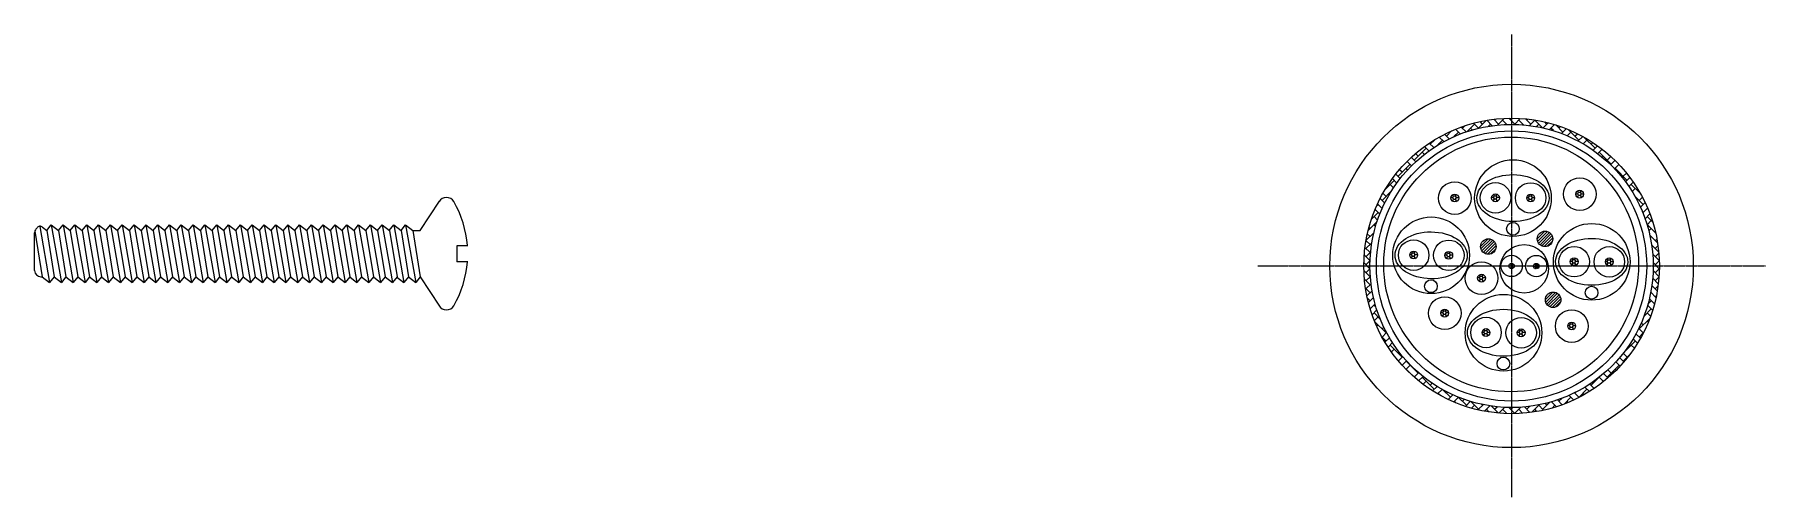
# Model space of a CAD drawing. Header units: millimetres. Extents: x 4147 to 30367, y 7281 to 12368.
# Drawn here: x 4147 to 18776, y 7281 to 11194 of the extents above; entities that cross this region are included whole.
import ezdxf

# ---------------------------------------------------------------- set-up
doc = ezdxf.new("R2010")
doc.units = ezdxf.units.MM
doc.linetypes.add('CENTERX2', pattern=[20.32, 12.7, -2.54, 2.54, -2.54])
doc.layers.add('CENTRE', color=1, linetype='CENTERX2', lineweight=18)

# ---------------------------------------------------------------- blocks, each defined once
blk = doc.blocks.new('Connector')
at = {"lineweight": 9}
h = blk.add_hatch(dxfattribs=at)
h.set_pattern_fill('AR-HBONE', color=256, scale=0.472781, style=0)
h.set_pattern_definition([(45, (-253199.15, 34994.48), (5e-15, 67.931083), [144.103588, -48.03453]), (135, (-253165.185, 35028.446), (5e-15, 67.931083), [144.103588, -48.03453])])
edge = h.paths.add_edge_path()
edge.add_arc((0, 0), 1249, 0, 360)
edge = h.paths.add_edge_path(flags=17)
edge.add_arc((0, 0), 1197, 0, 360)
h = blk.add_hatch(dxfattribs=at)
h.set_pattern_fill('HONEY', color=256, scale=4.97664, style=0)
h.set_pattern_definition([(0, (-15476.257, -5741.842), (23.701248, 13.683919), [15.800832, -31.601664]), (120, (-15476.257, -5741.842), (-23.701245, 13.683924), [15.800832, -31.601664]), (60, (-15476.257, -5741.842), (3e-06, 27.367842), [-31.601664, 15.800832])])
h.paths.add_polyline_path([(-447, 574, 1), (-513, 574, 1)])
h = blk.add_hatch(dxfattribs=at)
h.set_pattern_fill('HONEY', color=256, scale=4.97664, style=0)
h.set_pattern_definition([(0, (-15131.512, -5740.018), (23.701248, 13.683919), [15.800832, -31.601664]), (120, (-15131.512, -5740.018), (-23.701245, 13.683924), [15.800832, -31.601664]), (60, (-15131.512, -5740.018), (3e-06, 27.367842), [-31.601664, 15.800832])])
h.paths.add_polyline_path([(-103, 576, 1), (-169, 576, 1)])
h = blk.add_hatch(dxfattribs=at)
h.set_pattern_fill('HONEY', color=256, scale=4.97664, style=0)
h.set_pattern_definition([(0, (-14834.431, -5741.769), (23.701248, 13.683919), [15.800832, -31.601664]), (120, (-14834.431, -5741.769), (-23.701245, 13.683924), [15.800832, -31.601664]), (60, (-14834.431, -5741.769), (3e-06, 27.367842), [-31.601664, 15.800832])])
h.paths.add_polyline_path([(194, 575, 1), (129, 575, 1)])
h = blk.add_hatch(dxfattribs=at)
h.set_pattern_fill('HONEY', color=256, scale=4.97664, style=0)
h.set_pattern_definition([(0, (-14419.936, -5709.442), (23.701248, 13.683919), [15.800832, -31.601664]), (120, (-14419.936, -5709.442), (-23.701245, 13.683924), [15.800832, -31.601664]), (60, (-14419.936, -5709.442), (3e-06, 27.367842), [-31.601664, 15.800832])])
h.paths.add_polyline_path([(609, 607, 1), (543, 607, 1)])
h = blk.add_hatch(dxfattribs=at)
h.set_pattern_fill('JIS_WOOD', color=256, scale=24.8832, style=0)
h.set_pattern_definition([(45, (-266525.421, 36836.296), (-12.4416, 12.4416), [])])
h.paths.add_polyline_path([(218, 229, 1), (349, 229, 1)])
h = blk.add_hatch(dxfattribs=at)
h.set_pattern_fill('JIS_WOOD', color=256, scale=24.8832, style=0)
h.set_pattern_definition([(45, (-267004.912, 36771.346), (-12.4416, 12.4416), [])])
h.paths.add_polyline_path([(-262, 164, 1), (-131, 164, 1)])
h = blk.add_hatch(dxfattribs=at)
h.set_pattern_fill('HONEY', color=256, scale=4.97664, style=0)
h.set_pattern_definition([(0, (-15824.246, -6224.55), (23.701248, 13.683919), [15.800832, -31.601664]), (120, (-15824.246, -6224.55), (-23.701245, 13.683924), [15.800832, -31.601664]), (60, (-15824.246, -6224.55), (3e-06, 27.367842), [-31.601664, 15.800832])])
h.paths.add_polyline_path([(-795, 92, 1), (-861, 92, 1)])
h = blk.add_hatch(dxfattribs=at)
h.set_pattern_fill('HONEY', color=256, scale=4.97664, style=0)
h.set_pattern_definition([(0, (-15527.165, -6226.302), (23.701248, 13.683919), [15.800832, -31.601664]), (120, (-15527.165, -6226.302), (-23.701245, 13.683924), [15.800832, -31.601664]), (60, (-15527.165, -6226.302), (3e-06, 27.367842), [-31.601664, 15.800832])])
h.paths.add_polyline_path([(-498, 90, 1), (-564, 90, 1)])
h = blk.add_hatch(dxfattribs=at)
h.set_pattern_fill('HONEY', color=256, scale=3.483648, style=0)
h.set_pattern_definition([(0, (-10497.11, -4421.419), (16.590874, 9.578743), [11.060582, -22.121165]), (120, (-10497.11, -4421.419), (-16.590872, 9.5787465), [11.060582, -22.121165]), (60, (-10497.11, -4421.419), (2e-06, 19.1574895), [-22.121165, 11.060582])])
h.paths.add_polyline_path([(23, 0, 1), (-23, 0, 1)])
h = blk.add_hatch(dxfattribs=at)
h.set_pattern_fill('HONEY', color=256, scale=3.483648, style=0)
h.set_pattern_definition([(0, (-10289.153, -4422.645), (16.590874, 9.578743), [11.060582, -22.121165]), (120, (-10289.153, -4422.645), (-16.590872, 9.5787465), [11.060582, -22.121165]), (60, (-10289.153, -4422.645), (2e-06, 19.1574895), [-22.121165, 11.060582])])
h.paths.add_polyline_path([(231, -1, 1), (185, -1, 1)])
h = blk.add_hatch(dxfattribs=at)
h.set_pattern_fill('HONEY', color=256, scale=4.97664, style=0)
h.set_pattern_definition([(0, (-14466.487, -6279.926), (23.701248, 13.683919), [15.800832, -31.601664]), (120, (-14466.487, -6279.926), (-23.701245, 13.683924), [15.800832, -31.601664]), (60, (-14466.487, -6279.926), (3e-06, 27.367842), [-31.601664, 15.800832])])
h.paths.add_polyline_path([(562, 36, 1), (496, 36, 1)])
h = blk.add_hatch(dxfattribs=at)
h.set_pattern_fill('HONEY', color=256, scale=4.97664, style=0)
h.set_pattern_definition([(0, (-14169.406, -6281.677), (23.701248, 13.683919), [15.800832, -31.601664]), (120, (-14169.406, -6281.677), (-23.701245, 13.683924), [15.800832, -31.601664]), (60, (-14169.406, -6281.677), (3e-06, 27.367842), [-31.601664, 15.800832])])
h.paths.add_polyline_path([(859, 35, 1), (794, 35, 1)])
h = blk.add_hatch(dxfattribs=at)
h.set_pattern_fill('HONEY', color=256, scale=4.97664, style=0)
h.set_pattern_definition([(0, (-15250.12, -6419.229), (23.701248, 13.683919), [15.800832, -31.601664]), (120, (-15250.12, -6419.229), (-23.701245, 13.683924), [15.800832, -31.601664]), (60, (-15250.12, -6419.229), (3e-06, 27.367842), [-31.601664, 15.800832])])
h.paths.add_polyline_path([(-221, -103, 1), (-287, -103, 1)])
h = blk.add_hatch(dxfattribs=at)
h.set_pattern_fill('JIS_WOOD', color=256, scale=24.8832, style=0)
h.set_pattern_definition([(45, (-266457.265, 36322.026), (-12.4416, 12.4416), [])])
h.paths.add_polyline_path([(286, -286, 1), (417, -286, 1)])
h = blk.add_hatch(dxfattribs=at)
h.set_pattern_fill('HONEY', color=256, scale=4.97664, style=0)
h.set_pattern_definition([(0, (-15560.383, -6715.094), (23.701248, 13.683919), [15.800832, -31.601664]), (120, (-15560.383, -6715.094), (-23.701245, 13.683924), [15.800832, -31.601664]), (60, (-15560.383, -6715.094), (3e-06, 27.367842), [-31.601664, 15.800832])])
h.paths.add_polyline_path([(-532, -399, 1), (-597, -399, 1)])
h = blk.add_hatch(dxfattribs=at)
h.set_pattern_fill('HONEY', color=256, scale=4.97664, style=0)
h.set_pattern_definition([(0, (-15211.948, -6879.257), (23.701248, 13.683919), [15.800832, -31.601664]), (120, (-15211.948, -6879.257), (-23.701245, 13.683924), [15.800832, -31.601664]), (60, (-15211.948, -6879.257), (3e-06, 27.367842), [-31.601664, 15.800832])])
h.paths.add_polyline_path([(-183, -563, 1), (-249, -563, 1)])
h = blk.add_hatch(dxfattribs=at)
h.set_pattern_fill('HONEY', color=256, scale=4.97664, style=0)
h.set_pattern_definition([(0, (-14914.867, -6881.008), (23.701248, 13.683919), [15.800832, -31.601664]), (120, (-14914.867, -6881.008), (-23.701245, 13.683924), [15.800832, -31.601664]), (60, (-14914.867, -6881.008), (3e-06, 27.367842), [-31.601664, 15.800832])])
h.paths.add_polyline_path([(114, -565, 1), (48, -565, 1)])
h = blk.add_hatch(dxfattribs=at)
h.set_pattern_fill('HONEY', color=256, scale=4.97664, style=0)
h.set_pattern_definition([(0, (-14488.038, -6824.059), (23.701248, 13.683919), [15.800832, -31.601664]), (120, (-14488.038, -6824.059), (-23.701245, 13.683924), [15.800832, -31.601664]), (60, (-14488.038, -6824.059), (3e-06, 27.367842), [-31.601664, 15.800832])])
h.paths.add_polyline_path([(541, -508, 1), (475, -508, 1)])
for centre, radius in [((0, 0), 1536), ((0, 0), 1249), ((0, 0), 1197), ((0, 0), 1142), ((-4, 13), 1077), ((12, 574), 324), ((576, 607), 138), ((-480, 574), 138), ((-480, 574), 32.9), ((-136, 576), 129), ((-136, 576), 32.9), ((161, 575), 129), ((161, 575), 32.9), ((576, 607), 32.9), ((-680, 90), 324), ((11, 314), 53.9), ((283, 229), 65.4), ((677, 35), 324), ((-828, 92), 129), ((-531, 90), 129), ((-196, 164), 65.4), ((106, -24), 205), ((529, 36), 129), ((826, 35), 129), ((-828, 92), 32.9), ((-531, 90), 32.9), ((-254, -103), 138), ((0, 0), 90.2), ((0, 0), 23), ((208, -1), 90.2), ((208, -1), 23), ((529, 36), 32.9), ((826, 35), 32.9), ((-682, -171), 53.9), ((-254, -103), 32.9), ((-565, -399), 138), ((-68, -565), 324), ((351, -286), 65.4), ((676, -226), 53.9), ((-565, -399), 32.9), ((-216, -563), 129), ((81, -565), 129), ((508, -508), 138), ((-216, -563), 32.9), ((81, -565), 32.9), ((508, -508), 32.9), ((-69, -825), 53.9)]:
    blk.add_circle(centre, radius, dxfattribs=at)
for centre in [(12, 574), (-680, 90), (677, 35), (-68, -565)]:
    blk.add_ellipse(centre, major_axis=(-305, 2), ratio=0.650297, dxfattribs=at)
at = {"layer": 'CENTRE', "lineweight": 9}
for p, q in [((0, 1956), (0, -1956)), ((-2146, 0), (2146, 0))]:
    blk.add_line(p, q, dxfattribs=at)
blk = doc.blocks.new('Screw')
at = {"linetype": 'Continuous', "lineweight": 9}
for p, q in [((3258, 179), (3421, 428)), ((0, -159), (0, 159)), ((2, 174), (65, -211)), ((11, 191), (21, 203)), ((43, 215), (126, -261)), ((66, 208), (102, 179)), ((102, 179), (140, 229)), ((102, 179), (165, -211)), ((102, 179), (165, -211)), ((140, 229), (226, -261)), ((140, 229), (201, 179)), ((201, 179), (240, 229)), ((201, 179), (265, -211)), ((201, 179), (265, -211)), ((240, 229), (326, -261)), ((240, 229), (301, 179)), ((301, 179), (340, 229)), ((301, 179), (365, -211)), ((301, 179), (365, -211)), ((340, 229), (426, -261)), ((340, 229), (401, 179)), ((401, 179), (440, 229)), ((401, 179), (465, -211)), ((401, 179), (465, -211)), ((440, 229), (526, -261)), ((440, 229), (501, 179)), ((501, 179), (540, 229)), ((501, 179), (564, -211)), ((540, 229), (601, 179)), ((540, 229), (625, -261)), ((601, 179), (640, 229)), ((601, 179), (664, -211)), ((601, 179), (664, -211)), ((640, 229), (701, 179)), ((640, 229), (725, -261)), ((701, 179), (740, 229)), ((701, 179), (764, -211)), ((701, 179), (764, -211)), ((740, 229), (801, 179)), ((740, 229), (825, -261)), ((801, 179), (840, 229)), ((801, 179), (864, -211)), ((801, 179), (864, -211)), ((840, 229), (901, 179)), ((840, 229), (925, -261)), ((940, 229), (901, 179)), ((901, 179), (964, -211)), ((940, 229), (1025, -261)), ((940, 229), (1001, 179)), ((1001, 179), (1040, 229)), ((1001, 179), (1064, -211)), ((1001, 179), (1064, -211)), ((1040, 229), (1125, -261)), ((1040, 229), (1101, 179)), ((1101, 179), (1140, 229)), ((1101, 179), (1164, -211)), ((1101, 179), (1164, -211)), ((1140, 229), (1225, -261)), ((1140, 229), (1201, 179)), ((1201, 179), (1240, 229)), ((1201, 179), (1264, -211)), ((1201, 179), (1264, -211)), ((1240, 229), (1325, -261)), ((1240, 229), (1301, 179)), ((1301, 179), (1340, 229)), ((1301, 179), (1364, -211)), ((1301, 179), (1364, -211)), ((1340, 229), (1425, -261)), ((1340, 229), (1401, 179)), ((1401, 179), (1439, 229)), ((1401, 179), (1464, -211)), ((1401, 179), (1464, -211)), ((1439, 229), (1525, -261)), ((1439, 229), (1500, 179)), ((1500, 179), (1539, 229)), ((1500, 179), (1564, -211)), ((1500, 179), (1564, -211)), ((1539, 229), (1625, -261)), ((1539, 229), (1600, 179)), ((1600, 179), (1639, 229)), ((1600, 179), (1664, -211)), ((1600, 179), (1664, -211)), ((1639, 229), (1725, -261)), ((1639, 229), (1700, 179)), ((1700, 179), (1739, 229)), ((1700, 179), (1764, -211)), ((1739, 229), (1800, 179)), ((1739, 229), (1825, -261)), ((1800, 179), (1839, 229)), ((1800, 179), (1863, -211)), ((1800, 179), (1863, -211)), ((1839, 229), (1900, 179)), ((1839, 229), (1925, -261)), ((1900, 179), (1939, 229)), ((1900, 179), (1963, -211)), ((1900, 179), (1963, -211)), ((1939, 229), (2000, 179)), ((1939, 229), (2024, -261)), ((2000, 179), (2039, 229)), ((2000, 179), (2063, -211)), ((2000, 179), (2063, -211)), ((2039, 229), (2100, 179)), ((2039, 229), (2124, -261)), ((2139, 229), (2100, 179)), ((2100, 179), (2163, -211)), ((2139, 229), (2224, -261)), ((2139, 229), (2200, 179)), ((2200, 179), (2239, 229)), ((2200, 179), (2263, -211)), ((2200, 179), (2263, -211)), ((2239, 229), (2324, -261)), ((2239, 229), (2300, 179)), ((2300, 179), (2339, 229)), ((2300, 179), (2363, -211)), ((2300, 179), (2363, -211)), ((2339, 229), (2424, -261)), ((2339, 229), (2400, 179)), ((2400, 179), (2439, 229)), ((2400, 179), (2463, -211)), ((2400, 179), (2463, -211)), ((2439, 229), (2500, 179)), ((2439, 229), (2524, -261)), ((2500, 179), (2539, 229)), ((2500, 179), (2563, -211)), ((2500, 179), (2563, -211)), ((2500, 179), (2563, -211)), ((2539, 229), (2624, -261)), ((2539, 229), (2600, 179)), ((2600, 179), (2639, 229)), ((2600, 179), (2663, -211)), ((2639, 229), (2700, 179)), ((2639, 229), (2724, -261)), ((2700, 179), (2738, 229)), ((2700, 179), (2763, -211)), ((2738, 229), (2800, 179)), ((2738, 229), (2824, -261)), ((2800, 179), (2838, 229)), ((2800, 179), (2863, -211)), ((2838, 229), (2924, -261)), ((2838, 229), (2899, 179)), ((2899, 179), (2938, 229)), ((2899, 179), (2963, -211)), ((2938, 229), (3024, -261)), ((2938, 229), (2999, 179)), ((2997, 179), (3036, 229)), ((2999, 179), (3063, -211)), ((3036, 229), (3121, -261)), ((3036, 229), (3097, 179)), ((3097, 179), (3136, 229)), ((3097, 179), (3160, -211)), ((3136, 229), (3221, -261)), ((3136, 229), (3197, 179)), ((3197, 179), (3258, 179)), ((3197, 179), (3260, -211)), ((3570, 51), (3570, -84)), ((3661, 51), (3570, 51)), ((3661, -84), (3570, -84)), ((53, -211), (65, -211)), ((65, -211), (126, -261)), ((165, -211), (126, -261)), ((165, -211), (226, -261)), ((265, -211), (226, -261)), ((265, -211), (326, -261)), ((365, -211), (326, -261)), ((365, -211), (426, -261)), ((465, -211), (426, -261)), ((465, -211), (526, -261)), ((564, -211), (526, -261)), ((564, -211), (625, -261)), ((664, -211), (625, -261)), ((664, -211), (725, -261)), ((764, -211), (725, -261)), ((764, -211), (825, -261)), ((864, -211), (825, -261)), ((864, -211), (925, -261)), ((964, -211), (925, -261)), ((964, -211), (1025, -261)), ((1064, -211), (1025, -261)), ((1064, -211), (1125, -261)), ((1164, -211), (1125, -261)), ((1164, -211), (1225, -261)), ((1264, -211), (1225, -261)), ((1264, -211), (1325, -261)), ((1364, -211), (1325, -261)), ((1364, -211), (1425, -261)), ((1464, -211), (1425, -261)), ((1464, -211), (1525, -261)), ((1564, -211), (1525, -261)), ((1564, -211), (1625, -261)), ((1664, -211), (1625, -261)), ((1664, -211), (1725, -261)), ((1764, -211), (1725, -261)), ((1764, -211), (1825, -261)), ((1863, -211), (1825, -261)), ((1863, -211), (1925, -261)), ((1963, -211), (1925, -261)), ((1963, -211), (2024, -261)), ((2063, -211), (2024, -261)), ((2063, -211), (2124, -261)), ((2163, -211), (2124, -261)), ((2163, -211), (2224, -261)), ((2263, -211), (2224, -261)), ((2263, -211), (2324, -261)), ((2363, -211), (2324, -261)), ((2363, -211), (2424, -261)), ((2463, -211), (2424, -261)), ((2463, -211), (2524, -261)), ((2563, -211), (2524, -261)), ((2563, -211), (2624, -261)), ((2663, -211), (2624, -261)), ((2663, -211), (2724, -261)), ((2763, -211), (2724, -261)), ((2763, -211), (2824, -261)), ((2863, -211), (2824, -261)), ((2863, -211), (2924, -261)), ((2963, -211), (2924, -261)), ((2963, -211), (3024, -261)), ((3063, -211), (3024, -261)), ((3060, -211), (3121, -261)), ((3160, -211), (3121, -261)), ((3160, -211), (3221, -261)), ((3260, -211), (3221, -261)), ((3258, -211), (3421, -461))]:
    blk.add_line(p, q, dxfattribs=at)
for centre, radius, start, end in [((3481, 386), 73.2, 31.4269, 148.5731), ((2778, -16), 883, 4.4008, 29.909), ((53, 159), 52.8, 141.9338, 180), ((46, 184), 31.7, 50.8595, 141.9338), ((2778, -16), 883, 330.091, 355.5992), ((53, -159), 52.8, 180, 270), ((3481, -418), 73.2, 211.4269, 328.5731)]:
    blk.add_arc(centre, radius, start, end, dxfattribs=at)

msp = doc.modelspace()

# ---------------------------------------------------------------- block references
for name, p in [('Connector', (16631, 9238)), ('Screw', (4147, 9358))]:
    msp.add_blockref(name, p)

doc.saveas('drawing.dxf')
